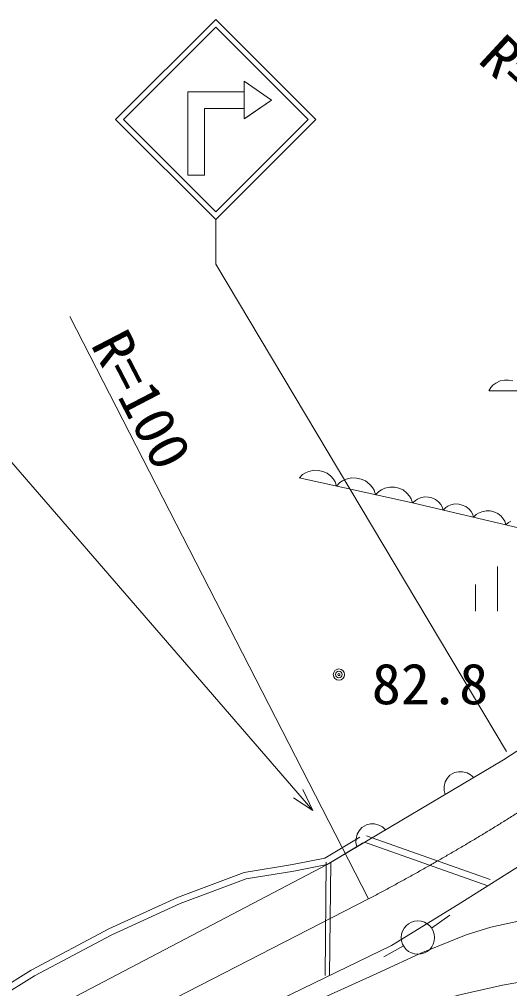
# Model space of a CAD drawing. Units: millimetres, scale not verified. Extents: x 40000 to 680000, y 20000 to 380000.
# Drawn here: x 107143 to 129172, y 275900 to 319467 of the extents above; entities that cross this region are included whole.
import ezdxf
from ezdxf.enums import TextEntityAlignment as Align

# ---------------------------------------------------------------- set-up
doc = ezdxf.new("R2010")
doc.units = ezdxf.units.MM
doc.header["$LTSCALE"] = 1000
doc.linetypes.add('CHAIN', pattern=[18.5, 12, -1.5, 3.5, -1.5])
for name, color, linetype, lineweight in [('M-BGD', 7, 'Continuous', 13), ('M-BMK', 2, 'CHAIN', 13), ('M-STR-HTXT', 7, 'Continuous', 13), ('M-STR-STRC', 7, 'Continuous', 13)]:
    doc.layers.add(name, color=color, linetype=linetype, lineweight=lineweight)
doc.styles.add('ＭＳ ゴシック', font='')
doc.styles.get('ＭＳ ゴシック').set_extended_font_data('MS Gothic')

msp = doc.modelspace()

# ---------------------------------------------------------------- linework, layer by layer
at = {"layer": 'M-BGD'}
for p, q in [((128936, 303246), (128744, 303214)), ((129128, 303246), (128936, 303246)), ((129320, 303214), (129128, 303246)), ((128328, 302926), (128232, 302766)), ((128424, 303022), (128328, 302926)), ((128552, 303118), (128424, 303022)), ((128744, 303214), (128552, 303118)), ((142432, 302766), (128273, 302766)), ((119872, 299004), (119736, 298860)), ((119994, 299081), (119872, 299004)), ((120149, 299151), (119994, 299081)), ((120370, 299207), (120149, 299151)), ((120577, 299196), (120370, 299207)), ((120776, 299151), (120577, 299196)), ((120968, 299074), (120776, 299151)), ((121145, 298930), (120968, 299074)), ((121255, 298801), (121145, 298930)), ((124812, 297732), (119715, 298865)), ((121333, 298679), (121255, 298801)), ((121395, 298491), (121333, 298679)), ((121540, 298643), (121395, 298491)), ((121669, 298725), (121540, 298643)), ((121833, 298800), (121669, 298725)), ((122067, 298858), (121833, 298800)), ((122286, 298847), (122067, 298858)), ((122497, 298800), (122286, 298847)), ((122700, 298718), (122497, 298800)), ((122887, 298565), (122700, 298718)), ((123004, 298429), (122887, 298565)), ((123787, 298447), (123566, 298392)), ((123993, 298436), (123787, 298447)), ((123086, 298300), (123004, 298429)), ((123152, 298101), (123086, 298300)), ((123289, 298245), (123152, 298101)), ((123411, 298322), (123289, 298245)), ((123566, 298392), (123411, 298322)), ((124192, 298392), (123993, 298436)), ((124384, 298315), (124192, 298392)), ((124561, 298171), (124384, 298315)), ((124672, 298042), (124561, 298171)), ((124749, 297920), (124672, 298042)), ((125351, 298007), (125168, 297964)), ((125521, 297996), (125351, 298007)), ((124812, 297732), (124749, 297920)), ((131734, 296096), (124812, 297732)), ((124939, 297846), (124825, 297729)), ((125040, 297908), (124939, 297846)), ((125168, 297964), (125040, 297908)), ((125684, 297957), (125521, 297996)), ((125841, 297891), (125684, 297957)), ((125985, 297771), (125841, 297891)), ((126075, 297664), (125985, 297771)), ((126138, 297562), (126075, 297664)), ((126402, 297586), (126301, 297524)), ((126530, 297642), (126402, 297586)), ((126713, 297685), (126530, 297642)), ((126883, 297674), (126713, 297685)), ((127047, 297635), (126883, 297674)), ((127204, 297569), (127047, 297635)), ((127348, 297449), (127204, 297569)), ((126187, 297407), (126138, 297562)), ((126301, 297524), (126187, 297407)), ((127438, 297342), (127348, 297449)), ((127500, 297240), (127438, 297342)), ((127550, 297085), (127500, 297240)), ((127672, 297210), (127550, 297085)), ((127780, 297277), (127672, 297210)), ((127917, 297337), (127780, 297277)), ((128113, 297383), (127917, 297337)), ((128295, 297371), (128113, 297383)), ((128470, 297330), (128295, 297371)), ((128639, 297259), (128470, 297330)), ((128793, 297130), (128639, 297259)), ((128889, 297015), (128793, 297130)), ((128956, 296907), (128889, 297015)), ((129009, 296740), (128956, 296907)), ((129123, 296857), (129009, 296740)), ((129224, 296919), (129123, 296857)), ((128632, 294868), (128632, 292868)), ((127632, 294068), (127632, 292868)), ((130902, 287498), (128895, 286182)), ((128895, 286182), (120974, 281485)), ((126490, 285489), (126366, 285345)), ((126697, 285611), (126490, 285489)), ((126882, 285651), (126697, 285611)), ((127057, 285651), (126882, 285651)), ((127263, 285598), (127057, 285651)), ((127417, 285515), (127263, 285598)), ((127560, 285391), (127417, 285515)), ((126230, 284986), (126229, 284811)), ((126283, 285192), (126230, 284986)), ((126366, 285345), (126283, 285192)), ((126229, 284811), (126270, 284626)), ((122736, 283263), (122530, 283140)), ((122921, 283303), (122736, 283263)), ((123096, 283302), (122921, 283303)), ((123302, 283250), (123096, 283302)), ((123456, 283166), (123302, 283250)), ((122322, 282843), (122270, 282638)), ((122405, 282997), (122322, 282843)), ((122530, 283140), (122405, 282997)), ((122747, 282761), (128298, 280808)), ((123599, 283042), (123456, 283166)), ((120864, 281769), (122442, 282705)), ((120974, 281485), (122595, 282447)), ((122270, 282638), (122269, 282463)), ((122269, 282463), (122309, 282277)), ((122647, 282478), (128199, 280525)), ((126862, 279677), (130435, 281944)), ((120974, 281485), (106170, 273722)), ((117251, 281126), (119416, 281475)), ((119416, 281475), (120864, 281769)), ((119475, 281181), (120974, 281485)), ((120885, 276491), (120935, 281583)), ((121085, 276489), (121135, 281581)), ((114253, 280002), (117251, 281126)), ((117329, 280835), (119475, 281181)), ((114368, 279724), (117329, 280835)), ((111163, 278587), (114253, 280002)), ((111296, 278318), (114368, 279724)), ((123866, 277833), (126862, 279677)), ((125666, 278624), (126485, 279197)), ((107667, 276728), (111163, 278587)), ((107817, 276468), (111296, 278318)), ((112630, 272403), (123866, 277833)), ((124398, 277826), (123526, 277335)), ((101289, 272760), (107667, 276728)), ((101451, 272507), (107817, 276468))]:
    msp.add_line(p, q, dxfattribs=at)
for points in [[(109113, 269336), (110380, 269934), (111545, 270602), (113538, 271944), (115491, 273134), (116914, 273865), (118548, 274583), (120960, 275559), (123364, 276648), (125181, 277495), (127225, 278317), (128335, 278659), (129701, 278959), (131739, 279250), (133930, 279452), (136099, 279552), (138499, 279552), (141198, 279404), (144084, 279140), (148039, 278715)], [(103551, 264870), (112046, 269453), (114771, 271057), (117757, 272683), (119255, 273335), (120948, 273951), (123944, 274840), (126990, 275636), (128847, 276059), (130818, 276393), (134809, 276904), (139064, 277343), (140663, 277419), (142077, 277387), (145491, 276980)]]:
    msp.add_lwpolyline(points, dxfattribs=at)
for centre, radius in [((121500, 290017), 250), ((121500, 290017), 150), ((121500, 290017), 50), ((125052, 278193), 750)]:
    msp.add_circle(centre, radius, dxfattribs=at)
at = {"layer": 'M-BMK'}
msp.add_line((122833, 279932), (101941, 269225), dxfattribs=at)
msp.add_arc((76169, 368376), 100000, 297.81679, 317.56058, dxfattribs=at)
at = {"layer": 'M-STR-HTXT'}
for p, q in [((109414, 306106), (122833, 279932)), ((120325, 283907), (106703, 299673)), ((119883, 284847), (120325, 283907)), ((120325, 283907), (119459, 284481))]:
    msp.add_line(p, q, dxfattribs=at)
at = {"layer": 'M-STR-STRC'}
for p, q in [((111467, 314967), (115967, 319467)), ((120467, 314967), (115967, 319467)), ((111820, 314967), (115967, 319113)), ((120113, 314967), (115967, 319113)), ((117238, 316216), (117238, 316693)), ((117238, 316693), (118466, 315841)), ((117238, 316693), (117238, 314990)), ((117238, 316693), (118466, 315841)), ((114716, 316216), (117238, 316216)), ((114716, 316216), (114716, 312466)), ((114716, 316216), (114716, 312466)), ((117238, 316216), (114716, 316216)), ((117238, 316216), (117238, 315466)), ((117238, 316216), (117238, 315466)), ((117238, 315466), (115466, 315466)), ((115466, 315466), (115466, 312466)), ((115466, 315466), (115466, 312466)), ((117238, 315466), (115466, 315466)), ((118466, 315841), (117238, 314990)), ((117238, 315040), (117238, 315466)), ((118466, 315841), (117274, 315015)), ((117274, 315015), (117238, 315040)), ((117238, 315040), (117274, 315015)), ((111467, 314967), (115967, 310466)), ((111820, 314967), (115967, 310820)), ((115967, 310820), (120113, 314967)), ((115967, 310467), (120467, 314967)), ((115466, 312466), (114716, 312466)), ((114716, 312466), (115466, 312466)), ((115967, 310466), (115967, 308466)), ((115967, 308466), (129027, 286556))]:
    msp.add_line(p, q, dxfattribs=at)

# ---------------------------------------------------------------- texts
at = {"layer": 'M-BGD', "style": 'ＭＳ ゴシック', "width": 1.05}
msp.add_text('82.8', height=1833, dxfattribs=at).set_placement((122976, 288131), align=Align.BOTTOM_LEFT)
at = {"layer": 'M-STR-HTXT', "style": 'ＭＳ ゴシック', "width": 1.05}
for rotation, p in [(317.2, (127311, 317182)), (297.4, (109830, 304606))]:
    msp.add_text('R=100', height=1833, rotation=rotation, dxfattribs=at).set_placement(p, align=Align.BOTTOM_LEFT)

doc.saveas('drawing.dxf')
